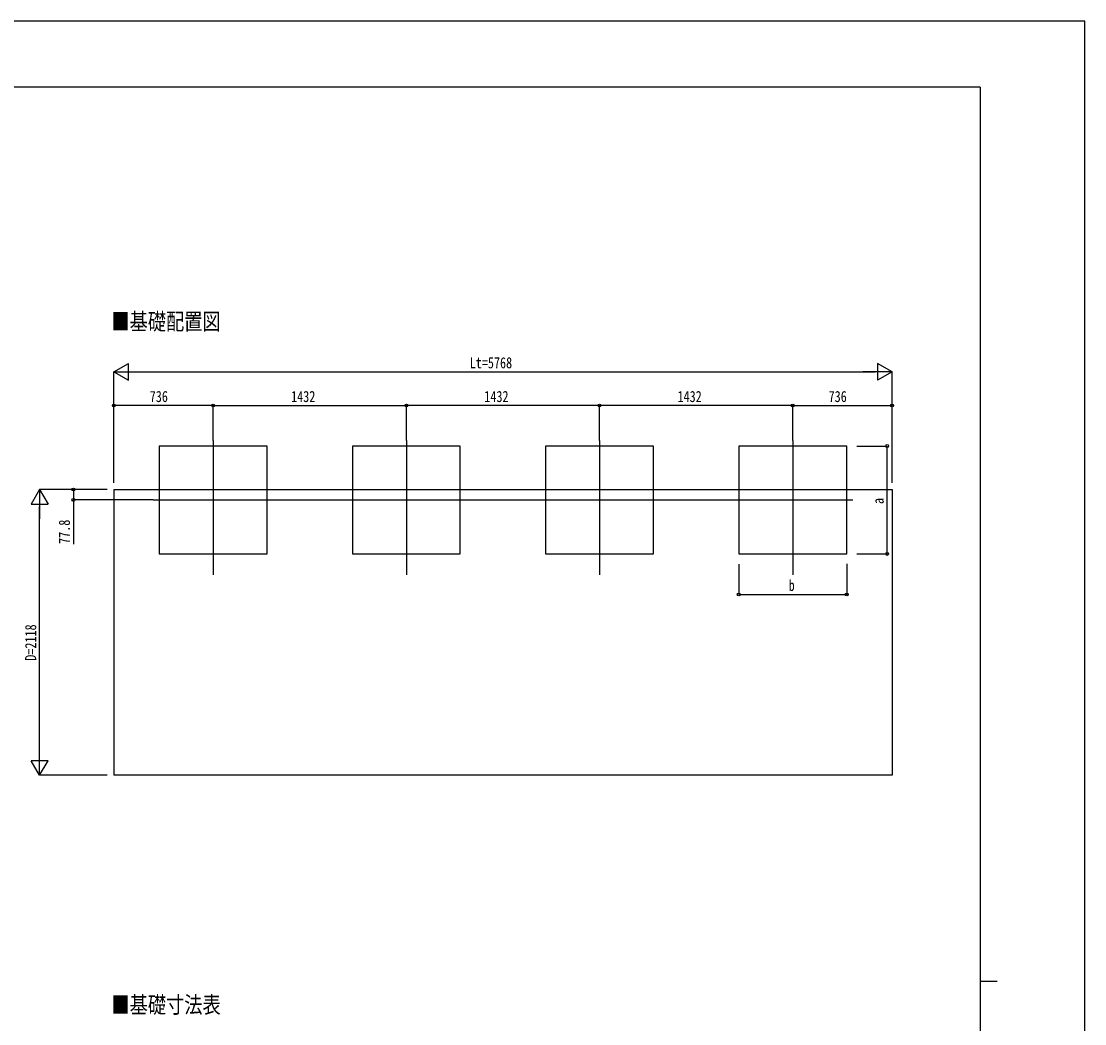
# Model space of a CAD drawing. Units: millimetres, scale not verified. Extents: x -10512 to 10512, y -7425 to 7425.
# Drawn here: x 2630 to 10512, y -3 to 7425 of the extents above; entities that cross this region are included whole.
import ezdxf
from ezdxf.enums import TextEntityAlignment as Align

# ---------------------------------------------------------------- set-up
doc = ezdxf.new("R2010")
doc.units = ezdxf.units.MM
doc.header["$LTSCALE"] = 30
for name, color, linetype in [('0-2_USER1', 3, 'Continuous'), ('0-3_YKK_12', 2, 'Continuous'), ('0-5_YKK_A1', 4, 'Continuous'), ('0-6_YKK_D', 6, 'Continuous'), ('0-7_YKK_ZWAK', 7, 'Continuous')]:
    doc.layers.add(name, color=color, linetype=linetype)
doc.styles.add('ＭＳ ゴシック', font='')
doc.styles.get('ＭＳ ゴシック').set_extended_font_data('MS Gothic')

msp = doc.modelspace()

# ---------------------------------------------------------------- linework, layer by layer
at = {"layer": '0-3_YKK_12'}
for p, q in [((4052.05, 4317.71), (4052.05, 3322.54)), ((5484.05, 4317.71), (5484.05, 3322.54)), ((6916.05, 4317.71), (6916.05, 3322.54)), ((8348.05, 4317.71), (8348.05, 3322.54)), ((3606.61, 3877.63), (8794.19, 3877.63))]:
    msp.add_line(p, q, dxfattribs=at)
at = {"layer": '0-5_YKK_A1'}
for p, q in [((3316.05, 3955.43), (9084.05, 3955.43)), ((3316.05, 3955.43), (3316.05, 1837.43)), ((9084.05, 3955.43), (9084.05, 1837.43)), ((9084.05, 1837.43), (3316.05, 1837.43))]:
    msp.add_line(p, q, dxfattribs=at)
for points in [[(3652.05, 3477.63), (4452.05, 3477.63), (4452.05, 4277.63), (3652.05, 4277.63)], [(5084.05, 3477.63), (5884.05, 3477.63), (5884.05, 4277.63), (5084.05, 4277.63)], [(6516.05, 3477.63), (7316.05, 3477.63), (7316.05, 4277.63), (6516.05, 4277.63)], [(7948.05, 3477.63), (8748.05, 3477.63), (8748.05, 4277.63), (7948.05, 4277.63)]]:
    msp.add_lwpolyline(points, close=True, dxfattribs=at)
at = {"layer": '0-6_YKK_D'}
for p, q in [((3316.05, 4827.63), (3424.3, 4890.13)), ((3424.3, 4765.13), (3424.3, 4890.13)), ((9084.05, 4827.63), (8975.8, 4890.13)), ((8975.8, 4890.13), (8975.8, 4765.13)), ((3316.05, 4005.43), (3316.05, 4828.63)), ((3316.05, 4827.63), (3424.3, 4765.13)), ((3316.05, 4827.63), (3532.56, 4827.63)), ((3441.05, 4827.63), (8959.05, 4827.63)), ((9084.05, 4827.63), (8867.54, 4827.63)), ((9084.05, 4827.63), (8975.8, 4765.13)), ((9084.05, 4005.43), (9084.05, 4828.63)), ((3316.05, 4005.43), (3316.05, 4578.63)), ((4052.05, 4577.63), (3316.05, 4577.63)), ((4052.05, 4317.71), (4052.05, 4578.63)), ((4052.05, 4317.71), (4052.05, 4578.63)), ((4052.05, 4577.63), (5484.05, 4577.63)), ((5484.05, 4317.71), (5484.05, 4578.63)), ((5484.05, 4317.71), (5484.05, 4578.63)), ((6916.05, 4577.63), (5484.05, 4577.63)), ((6916.05, 4317.71), (6916.05, 4578.63)), ((6916.05, 4317.71), (6916.05, 4578.63)), ((8348.05, 4577.63), (6916.05, 4577.63)), ((8348.05, 4317.71), (8348.05, 4578.63)), ((8348.05, 4317.71), (8348.05, 4578.63)), ((8348.05, 4577.63), (9084.05, 4577.63)), ((9084.05, 4005.43), (9084.05, 4578.63)), ((8823.05, 4277.63), (9049.05, 4277.63)), ((9048.05, 3477.63), (9048.05, 4277.63)), ((2766.05, 3955.43), (2703.55, 3847.17)), ((3266.05, 3955.43), (2765.05, 3955.43)), ((2766.05, 3955.43), (2828.55, 3847.17)), ((2766.05, 3955.43), (2766.05, 3738.92)), ((3266.05, 3955.43), (3015.05, 3955.43)), ((3606.61, 3877.63), (3015.05, 3877.63)), ((2703.55, 3847.17), (2828.55, 3847.17)), ((2766.05, 1962.43), (2766.05, 3830.43)), ((8823.05, 3477.63), (9049.05, 3477.63)), ((7948.05, 3402.63), (7948.05, 3176.63)), ((8748.05, 3403.61), (8748.05, 3176.63)), ((7948.05, 3177.63), (8748.05, 3177.63)), ((2766.05, 1837.43), (2766.05, 2053.93)), ((2766.05, 1837.43), (2703.55, 1945.68)), ((2828.55, 1945.68), (2703.55, 1945.68)), ((2766.05, 1837.43), (2828.55, 1945.68)), ((3266.05, 1837.43), (2765.05, 1837.43))]:
    msp.add_line(p, q, dxfattribs=at)
msp.add_lwpolyline([(3016.05, 3955.43), (3016.05, 3877.63), (3016.05, 3551.13)], dxfattribs=at)
for centre in [(3316.05, 4577.63), (4052.05, 4577.63), (4052.05, 4577.63), (5484.05, 4577.63), (5484.05, 4577.63), (6916.05, 4577.63), (6916.05, 4577.63), (8348.05, 4577.63), (8348.05, 4577.63), (9084.05, 4577.63), (9048.05, 4277.63), (3016.05, 3955.43), (3016.05, 3877.63), (9048.05, 3477.63), (7948.05, 3177.63), (8748.05, 3177.63)]:
    msp.add_circle(centre, 10.62, dxfattribs=at)
at = {"layer": '0-7_YKK_ZWAK'}
for p, q in [((9737.55, 6937.5), (-9762.45, 6937.5)), ((9737.55, 6937.5), (9737.55, -6312.5)), ((9737.55, 312.5), (9862.55, 312.5))]:
    msp.add_line(p, q, dxfattribs=at)
msp.add_lwpolyline([(-10512.5, -7425), (10512.5, -7425), (10512.5, 7425), (-10512.5, 7425)], close=True, dxfattribs=at)

# ---------------------------------------------------------------- texts
at = {"layer": '0-2_USER1', "style": 'ＭＳ ゴシック', "width": 0.8}
for s, p in [('■基礎配置図', (3297.49, 5100.93)), ('■基礎寸法表', (3297.49, 38.44))]:
    msp.add_text(s, height=123.8, dxfattribs=at).set_placement(p, align=Align.BOTTOM_LEFT)
at = {"layer": '0-6_YKK_D', "style": 'ＭＳ ゴシック', "width": 0.8}
for s, p in [('Lt=5768', (5954.05, 4828.63)), ('736', (3582.05, 4578.63)), ('1432', (4630.05, 4578.63)), ('1432', (6062.05, 4578.63)), ('1432', (7494.05, 4578.63)), ('736', (8614.05, 4578.63)), ('b', (8318.05, 3178.63))]:
    msp.add_text(s, height=82.48, dxfattribs=at).set_placement(p, align=Align.BOTTOM_LEFT)
for s, p in [('a', (9047.05, 3847.63)), ('77.8', (3015.05, 3552.13)), ('D=2118', (2765.05, 2686.43))]:
    msp.add_text(s, height=82.48, rotation=90, dxfattribs=at).set_placement(p, align=Align.BOTTOM_LEFT)

doc.saveas('drawing.dxf')
